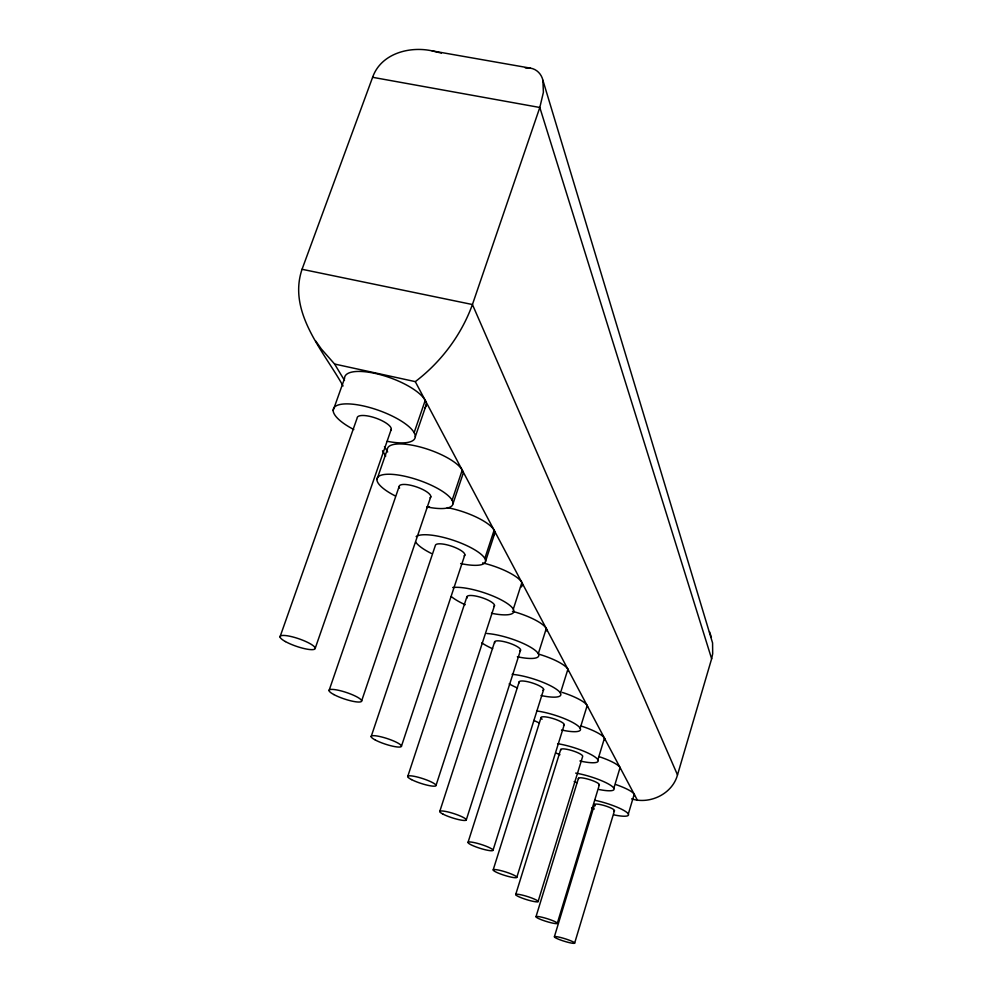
<?xml version="1.0" encoding="UTF-8"?>
<svg xmlns="http://www.w3.org/2000/svg" width="993" height="993" viewBox="0 0 993 993"><rect width="100%" height="100%" fill="white"/><g stroke="black" fill="none" stroke-linecap="round" stroke-linejoin="round"><path stroke-width="1.49" d="M631.61 798.856C649.869 804.715 672.41 793.891 677.499 774.912L711.633 658.781L712.689 653.754L712.577 642.955L542.898 80.247C541.52 74.165 536.729 69.1 530.461 68.157L432.129 50.879C409.538 45.939 380.964 53.485 372.611 77.305L302.046 269.289C287.387 312.584 323.954 351.448 343.057 385.967M628.321 813.987L634.217 794.263M613.848 788.206L620.066 767.589M574.624 943.189A10.638 1.316 17.3 0 0 560.337 937.429A10.638 1.316 17.3 0 0 558.562 939.241A10.638 1.316 17.3 0 0 574.624 943.189L614.431 810.834M597.873 759.782L604.464 738.171M557.259 923.44A11.159 1.452 17.3 0 0 542.19 917.296A11.159 1.452 17.3 0 0 540.477 919.381A11.159 1.452 17.3 0 0 557.259 923.44L599.313 784.979M554.379 936.734L594.534 804.479M538.069 901.619A11.742 1.601 17.4 0 0 522.132 895.065A11.742 1.601 17.4 0 0 520.506 897.461A11.742 1.601 17.4 0 0 538.069 901.619L582.655 756.467A11.519 2.371 17.3 0 0 571.347 750.385A11.519 2.371 17.3 0 0 560.822 750.137M536.009 916.663L578.447 778.313M580.173 728.254L587.173 705.576M516.782 877.402A12.388 1.787 17.5 0 0 499.851 870.365A12.388 1.787 17.5 0 0 498.337 873.12A12.388 1.787 17.5 0 0 516.782 877.402L564.185 724.878M515.715 894.494L560.71 749.467M560.437 693.114L567.897 669.257M493.186 869.868L541.061 717.492M492.987 850.356A13.108 1.998 17.6 0 0 474.952 842.759A13.108 1.998 17.6 0 0 473.599 845.962A13.108 1.998 17.6 0 0 492.987 850.356L543.605 689.676M538.305 653.704L546.287 628.532M466.263 819.945L520.531 650.204M468.026 842.387L519.165 681.868M439.75 811.492L494.613 641.925M513.294 609.181L521.884 582.543M435.989 785.525L494.489 605.631M484.82 558.488L494.117 530.2M485.49 561.504L494.737 533.328M407.726 776.501L466.884 596.818M401.445 746.227L464.836 554.913M371.171 736.57L435.344 545.505A15.503 4.282 18.5 0 1 452.634 546.535A15.503 4.282 18.5 0 1 464.153 555.857M452.113 500.249L462.229 470.099M452.982 503.761L463.048 473.748A39.869 12.35 19.1 0 0 426.345 448.799A39.869 12.35 19.1 0 0 387.307 449.568L376.93 479.495M361.626 700.946L430.801 496.686M414.143 432.638L425.227 400.378M415.273 436.771L426.307 404.66M329.055 690.557L399.112 486.57M315.253 648.206L391.316 429.125M279.989 636.947L357.095 418.202A18.06 5.735 19.7 0 1 376.533 418.363A18.06 5.735 19.7 0 1 390.671 430.49M333.127 410.556L344.534 378.556A43.158 14.361 19.8 0 1 391.205 378.147A43.158 14.361 19.8 0 1 424.594 408.011M315.687 340.996L321.335 348.99L334.591 364.034L415.285 381.635C441.078 362.06 461.36 334.989 472.432 304.528L539.807 107.48L543.394 92.349L542.898 80.247M525.334 67.934L530.461 68.157M372.611 77.305L539.807 107.48L711.633 658.781M302.046 269.289L472.432 304.528L677.499 774.912M432.129 50.879L441.376 53.088M382.516 450.785L385.731 456.085M334.591 364.034L344.484 380.406M384.465 446.651L387.667 451.964M415.285 381.635L637.481 800.395M709.523 631.759L711.41 637.357M615.772 784.544A25.036 4.891 17 0 1 634.229 795.604M426.705 507.746A37.064 10.724 18.5 0 1 429.497 506.827M447.297 507.622A37.064 10.724 18.5 0 1 484.112 521.313A37.064 10.724 18.5 0 1 492.975 535.674M482.648 562.907A34.656 9.396 18.1 0 1 514.262 575.58A34.656 9.396 18.1 0 1 520.593 587.235M512.425 611.291A32.558 8.304 17.8 0 1 546.634 630.903M538.827 654.164A30.696 7.373 17.6 0 1 568.145 671.355M562.323 692.431A29.045 6.603 17.4 0 1 587.347 707.438M581.066 726.007A27.568 5.946 17.3 0 1 604.576 739.835M599.275 756.716A26.24 5.375 17.1 0 1 620.129 769.078M595.316 805.745A10.464 1.949 17.1 0 1 604.327 805.571A10.464 1.949 17.1 0 1 613.786 811.157M594.844 800.284A25.098 4.667 17.1 0 1 626.571 812.2A25.098 4.667 17.1 0 1 613.935 814.881M594.311 809.01A25.098 4.667 17.1 0 1 591.567 807.892M399.583 488.059A16.682 4.928 19 0 1 415.359 486.533A16.682 4.928 19 0 1 430.13 497.803M416.129 536.568A37.213 10.265 18.5 0 1 475.002 549.985A37.213 10.265 18.5 0 1 460.628 563.552M431.372 553.436A37.213 10.265 18.5 0 1 415.657 542.004M395.413 496.004A40.03 11.829 19 0 1 387.866 474.244A40.03 11.829 19 0 1 447.309 494.899A40.03 11.829 19 0 1 426.853 506.914M353.806 429.522A43.344 13.765 19.7 0 1 344.497 403.94A43.344 13.765 19.7 0 1 408.868 426.58A43.344 13.765 19.7 0 1 387.295 441.302M575.667 773.1A26.314 5.139 17.2 0 1 611.229 785.711A26.314 5.139 17.2 0 1 598.953 789.485M576.933 782.757A26.314 5.139 17.2 0 1 574.165 781.578M578.522 778.922A10.96 2.135 17.2 0 1 590.016 779.741A10.96 2.135 17.2 0 1 598.655 785.339M557.607 743.695A27.655 5.673 17.3 0 1 595.676 757.485A27.655 5.673 17.3 0 1 579.9 760.973M559.94 754.717A27.655 5.673 17.3 0 1 556.403 753.203M452.721 587.546A34.78 8.987 18.1 0 1 506.778 603.148A34.78 8.987 18.1 0 1 491.473 613.264M465.208 604.725A34.78 8.987 18.1 0 1 451.294 596.532M467.182 597.935A14.485 3.749 18.1 0 1 481.468 597.525A14.485 3.749 18.1 0 1 493.794 606.425M536.952 710.988A29.132 6.306 17.4 0 1 577.616 725.598A29.132 6.306 17.4 0 1 561.504 729.992M539.199 722.879A29.132 6.306 17.4 0 1 533.924 720.421M542.116 719.205A12.139 2.631 17.4 0 1 552.17 718.287A12.139 2.631 17.4 0 1 563.503 725.374M494.837 642.893A13.604 3.302 17.8 0 1 508.478 642.856A13.604 3.302 17.8 0 1 519.848 650.874M486.88 633.509A32.657 7.932 17.8 0 1 534.644 649.931A32.657 7.932 17.8 0 1 517.353 656.77M492.665 648.752A32.657 7.932 17.8 0 1 481.804 642.868M512.127 674.334A30.795 7.05 17.6 0 1 556.899 689.601A30.795 7.05 17.6 0 1 541.036 695.522M517.465 688A30.795 7.05 17.6 0 1 509.186 683.867M519.339 682.725A12.835 2.942 17.6 0 1 532.385 682.985A12.835 2.942 17.6 0 1 542.923 690.247M375.416 740.07A15.9 2.929 18.2 0 0 400.849 746.835A15.9 2.929 18.2 0 0 382.665 737.228A15.9 2.929 18.2 0 0 375.416 740.07M333.834 694.554A17.142 3.389 18.5 0 0 361.08 701.691A17.142 3.389 18.5 0 0 341.12 690.917A17.142 3.389 18.5 0 0 333.834 694.554M285.425 641.577A18.606 3.972 19 0 0 314.744 649.124A18.606 3.972 19 0 0 292.662 636.91A18.606 3.972 19 0 0 285.425 641.577M411.524 779.592A14.845 2.557 18 0 0 435.381 786.022A14.845 2.557 18 0 0 418.686 777.382A14.845 2.557 18 0 0 411.524 779.592M443.176 814.223A13.914 2.259 17.8 0 0 465.643 820.367A13.914 2.259 17.8 0 0 450.214 812.522A13.914 2.259 17.8 0 0 443.176 814.223"/></g></svg>
